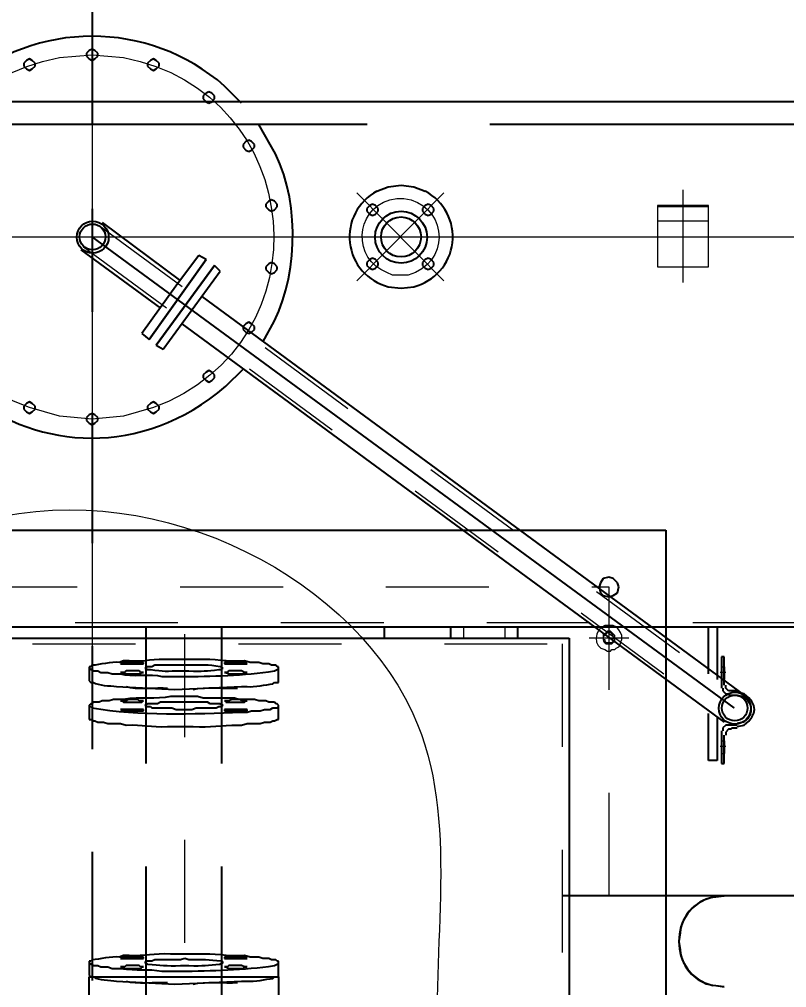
# Model space of a CAD drawing. Header units: metres. Extents: x 530797 to 531186, y 2675944 to 2676144.
# Drawn here: x 531160.249 to 531160.994, y 2676016.558 to 2676017.499 of the extents above; entities that cross this region are included whole.
import ezdxf

# ---------------------------------------------------------------- set-up
doc = ezdxf.new("R2010")
doc.units = ezdxf.units.M
doc.linetypes.add('CENTER', pattern=[2, 1.25, -0.25, 0.25, -0.25])
doc.linetypes.add('PDF_IMPORT', pattern=[1, 0.8, -0.2])
doc.layers.add('IDT', color=7, linetype='Continuous')
doc.layers.add('MMS Block Numbering', color=7, linetype='Continuous')
doc.styles.add('Adani Regular', font='Adani Regular.ttf')

# ---------------------------------------------------------------- blocks, each defined once
blk = doc.blocks.new('IDT')
at = {"layer": 'IDT', "color": 8, "linetype": 'CENTER', "ltscale": 0.1}
blk.add_line((15.82753, 7.42315), (15.82753, 16.54757), dxfattribs=at)
at = {"layer": 'IDT', "color": 0, "lineweight": 25}
for p, q in [((15.27012, 9.66028), (15.27012, 14.30905)), ((15.36418, 9.7654), (15.36418, 14.20393)), ((15.64634, 10.09459), (15.64634, 10.33803)), ((15.8303, 10.33803), (15.8303, 10.09459)), ((15.22171, 10.10289), (15.21341, 10.10428)), ((15.21341, 10.10428), (15.22448, 10.10289)), ((15.65049, 10.09459), (15.64634, 10.09459)), ((15.64634, 10.09459), (15.64634, 10.09321)), ((15.8303, 10.09459), (15.64634, 10.09459)), ((15.64634, 10.09321), (15.64634, 10.08076)), ((15.65187, 10.09598), (15.65049, 10.09459)), ((15.75976, 10.08906), (15.74178, 10.08906)), ((15.82892, 10.09459), (15.82615, 10.09459)), ((15.8303, 10.09321), (15.82892, 10.09459)), ((15.8303, 10.08076), (15.8303, 10.09321)), ((15.64772, 10.08215), (15.64634, 10.08215)), ((15.64634, 10.08215), (15.64634, 10.07938)), ((15.64634, 10.07938), (15.64772, 10.07938)), ((15.65049, 10.08353), (15.64772, 10.08215)), ((15.64772, 10.07938), (15.64911, 10.078)), ((15.67954, 10.08491), (15.67677, 10.08491)), ((15.67677, 10.08491), (15.67954, 10.08491)), ((15.68092, 10.0863), (15.67954, 10.08491)), ((15.67954, 10.08491), (15.6823, 10.08353)), ((15.69475, 10.0863), (15.68092, 10.0863)), ((15.6823, 10.08353), (15.68783, 10.08353)), ((15.68783, 10.08353), (15.69475, 10.08353)), ((15.69752, 10.08491), (15.69475, 10.0863)), ((15.69475, 10.08353), (15.69613, 10.08491)), ((15.69613, 10.08491), (15.6989, 10.08491)), ((15.6989, 10.08491), (15.69752, 10.08491)), ((15.70167, 10.08076), (15.70028, 10.08076)), ((15.70028, 10.08076), (15.70167, 10.07938)), ((15.70305, 10.08215), (15.70167, 10.08076)), ((15.74178, 10.08353), (15.73348, 10.08353)), ((15.76667, 10.078), (15.76944, 10.07938)), ((15.76944, 10.07938), (15.77497, 10.07938)), ((15.77497, 10.08076), (15.77359, 10.08215)), ((15.77497, 10.07938), (15.77636, 10.08076)), ((15.77636, 10.08076), (15.77497, 10.08076)), ((15.77912, 10.08491), (15.77774, 10.08491)), ((15.77774, 10.08491), (15.78051, 10.08491)), ((15.78051, 10.0863), (15.77912, 10.08491)), ((15.79572, 10.0863), (15.78051, 10.0863)), ((15.78051, 10.08491), (15.78189, 10.08353)), ((15.78189, 10.08353), (15.7888, 10.08353)), ((15.7888, 10.08353), (15.79434, 10.08353)), ((15.79434, 10.08353), (15.79572, 10.08491)), ((15.7971, 10.08491), (15.79572, 10.0863)), ((15.79572, 10.08491), (15.79987, 10.08491)), ((15.79987, 10.08491), (15.7971, 10.08491)), ((15.80817, 10.0863), (15.79987, 10.0863)), ((15.81232, 10.08491), (15.80817, 10.0863)), ((15.81923, 10.08491), (15.81232, 10.08491)), ((15.822, 10.08353), (15.81923, 10.08491)), ((15.82615, 10.08353), (15.822, 10.08353)), ((15.82753, 10.08215), (15.82615, 10.08353)), ((15.82892, 10.08215), (15.82753, 10.08215)), ((15.82753, 10.078), (15.82892, 10.07938)), ((15.8303, 10.08076), (15.82892, 10.08215)), ((15.82892, 10.07938), (15.8303, 10.07938)), ((15.8303, 10.07938), (15.8303, 10.08076)), ((15.64911, 10.078), (15.65326, 10.078)), ((15.65326, 10.078), (15.65602, 10.07661)), ((15.65602, 10.07661), (15.66156, 10.07661)), ((15.66156, 10.07661), (15.6657, 10.07523)), ((15.6657, 10.07523), (15.674, 10.07523)), ((15.674, 10.07523), (15.67954, 10.07385)), ((15.67815, 10.07661), (15.67677, 10.07661)), ((15.67677, 10.07661), (15.67815, 10.07523)), ((15.67815, 10.07523), (15.68783, 10.07523)), ((15.68783, 10.07523), (15.6989, 10.07523)), ((15.6989, 10.07661), (15.69752, 10.07661)), ((15.6989, 10.07523), (15.6989, 10.07661)), ((15.72518, 10.07246), (15.73763, 10.07246)), ((15.73348, 10.078), (15.73763, 10.07661)), ((15.73763, 10.07661), (15.74178, 10.078)), ((15.73763, 10.07246), (15.75146, 10.07246)), ((15.74178, 10.078), (15.76667, 10.078)), ((15.77912, 10.07661), (15.77774, 10.07661)), ((15.77774, 10.07661), (15.77774, 10.07523)), ((15.77774, 10.07523), (15.7888, 10.07523)), ((15.7888, 10.07523), (15.79019, 10.07523)), ((15.79157, 10.07385), (15.7971, 10.07385)), ((15.7971, 10.07385), (15.80125, 10.07523)), ((15.79849, 10.07523), (15.79987, 10.07661)), ((15.79987, 10.07661), (15.79849, 10.07661)), ((15.25768, 10.06002), (15.25629, 10.06831)), ((15.25629, 10.05172), (15.25768, 10.06002)), ((15.10415, 10.01575), (15.21341, 10.01575)), ((15.22448, 10.01714), (15.21341, 10.01575)), ((15.21341, 10.01575), (15.22171, 10.01714)), ((15.21341, 10.01575), (15.37109, 10.01575)), ((15.21618, 9.88712), (15.21341, 9.88712)), ((15.21341, 9.88712), (15.21341, 9.85946)), ((15.21618, 9.85531), (15.21618, 9.88712)), ((15.22033, 9.84286), (15.22033, 9.88436)), ((15.22033, 9.88436), (15.22863, 9.88436)), ((15.22863, 9.88436), (15.22863, 9.83871)), ((15.21341, 9.86499), (15.21341, 9.87744)), ((15.21618, 9.86499), (15.21618, 9.87744)), ((15.2065, 9.85254), (15.20097, 9.85254)), ((15.2065, 9.85393), (15.20926, 9.85393)), ((15.20926, 9.85393), (15.21203, 9.85669)), ((15.21203, 9.85669), (15.21203, 9.85946)), ((15.21203, 9.84978), (15.2148, 9.85254)), ((15.2148, 9.85254), (15.2148, 9.85531)), ((15.20097, 9.85116), (15.19405, 9.84978)), ((15.19543, 9.84701), (15.20097, 9.84839)), ((15.20097, 9.84978), (15.20926, 9.84978)), ((15.20926, 9.84978), (15.21203, 9.84978)), ((15.74039, 9.45973), (15.21341, 9.84701)), ((15.64772, 9.84424), (15.64634, 9.84424)), ((15.64634, 9.84424), (15.64634, 9.84286)), ((15.64634, 9.84286), (15.64634, 9.83041)), ((15.65049, 9.84563), (15.64772, 9.84424)), ((15.65187, 9.84563), (15.65049, 9.84563)), ((15.65464, 9.84701), (15.65187, 9.84563)), ((15.66017, 9.84701), (15.65464, 9.84701)), ((15.66432, 9.84839), (15.66017, 9.84701)), ((15.67677, 9.84839), (15.66432, 9.84839)), ((15.6823, 9.84978), (15.67677, 9.84839)), ((15.68645, 9.84978), (15.6823, 9.84978)), ((15.75423, 9.85116), (15.72933, 9.85116)), ((15.79987, 9.84839), (15.79434, 9.84978)), ((15.81232, 9.84839), (15.79987, 9.84839)), ((15.81647, 9.84701), (15.81232, 9.84839)), ((15.822, 9.84701), (15.81647, 9.84701)), ((15.82477, 9.84563), (15.822, 9.84701)), ((15.82615, 9.84563), (15.82477, 9.84563)), ((15.82753, 9.84424), (15.82615, 9.84563)), ((15.8303, 9.84424), (15.82753, 9.84424)), ((15.8303, 9.84286), (15.8303, 9.84424)), ((15.8303, 9.83041), (15.8303, 9.84286)), ((15.65464, 9.83456), (15.65187, 9.83318)), ((15.66017, 9.83456), (15.65464, 9.83456)), ((15.66432, 9.83594), (15.66017, 9.83456)), ((15.67262, 9.83594), (15.66432, 9.83594)), ((15.67677, 9.83733), (15.67262, 9.83594)), ((15.6823, 9.83733), (15.67677, 9.83733)), ((15.67815, 9.83594), (15.67677, 9.83594)), ((15.67677, 9.83594), (15.67677, 9.83456)), ((15.67677, 9.83456), (15.68783, 9.83456)), ((15.68783, 9.83456), (15.6989, 9.83456)), ((15.6989, 9.83594), (15.69752, 9.83594)), ((15.6989, 9.83456), (15.6989, 9.83594)), ((15.73071, 9.83456), (15.72656, 9.83318)), ((15.74593, 9.83456), (15.73071, 9.83456)), ((15.75008, 9.83318), (15.74593, 9.83456)), ((15.77912, 9.83594), (15.77774, 9.83594)), ((15.77774, 9.83594), (15.77774, 9.83456)), ((15.77774, 9.83456), (15.7888, 9.83456)), ((15.7888, 9.83456), (15.79019, 9.83456)), ((15.79987, 9.83456), (15.79849, 9.83594)), ((15.79849, 9.83456), (15.79987, 9.83456)), ((15.20373, 9.83318), (15.82753, 9.37536)), ((15.64772, 9.83318), (15.64634, 9.8318)), ((15.64634, 9.8318), (15.64634, 9.83041)), ((15.64634, 9.83041), (15.64772, 9.82903)), ((15.65187, 9.83318), (15.64772, 9.83318)), ((15.64772, 9.82903), (15.64911, 9.82903)), ((15.64911, 9.82903), (15.65049, 9.82765)), ((15.65049, 9.82765), (15.65602, 9.82765)), ((15.65602, 9.82765), (15.65879, 9.82626)), ((15.65879, 9.82626), (15.6657, 9.82626)), ((15.6657, 9.82626), (15.66985, 9.82488)), ((15.66985, 9.82488), (15.68507, 9.82488)), ((15.67815, 9.82626), (15.67677, 9.82626)), ((15.67677, 9.82626), (15.6823, 9.82626)), ((15.67954, 9.82765), (15.67815, 9.82626)), ((15.69752, 9.82765), (15.67954, 9.82765)), ((15.6823, 9.82626), (15.68369, 9.82488)), ((15.68369, 9.82488), (15.68783, 9.82488)), ((15.68507, 9.82488), (15.68922, 9.8235)), ((15.68783, 9.82488), (15.69198, 9.82488)), ((15.69198, 9.82488), (15.69475, 9.82626)), ((15.69475, 9.82626), (15.6989, 9.82626)), ((15.69752, 9.82626), (15.69752, 9.82765)), ((15.6989, 9.82626), (15.69752, 9.82626)), ((15.70167, 9.8318), (15.70028, 9.83041)), ((15.70028, 9.83041), (15.70167, 9.83041)), ((15.70443, 9.8318), (15.70167, 9.8318)), ((15.70167, 9.83041), (15.70305, 9.82903)), ((15.70305, 9.82903), (15.71273, 9.82903)), ((15.7072, 9.83318), (15.70443, 9.8318)), ((15.72656, 9.83318), (15.7072, 9.83318)), ((15.71273, 9.82903), (15.7155, 9.82765)), ((15.7155, 9.82765), (15.73763, 9.82765)), ((15.73763, 9.82765), (15.76114, 9.82765)), ((15.76944, 9.83318), (15.75008, 9.83318)), ((15.76114, 9.82765), (15.76391, 9.82903)), ((15.76391, 9.82903), (15.77359, 9.82903)), ((15.77082, 9.8318), (15.76944, 9.83318)), ((15.77497, 9.8318), (15.77082, 9.8318)), ((15.77359, 9.82903), (15.77497, 9.83041)), ((15.77636, 9.83041), (15.77497, 9.8318)), ((15.77497, 9.83041), (15.77636, 9.83041)), ((15.77912, 9.82765), (15.77774, 9.82626)), ((15.77774, 9.82626), (15.78189, 9.82626)), ((15.7971, 9.82765), (15.77912, 9.82765)), ((15.78189, 9.82626), (15.78327, 9.82488)), ((15.78327, 9.82488), (15.7888, 9.82488)), ((15.7888, 9.82488), (15.79295, 9.82488)), ((15.79295, 9.82488), (15.79434, 9.82626)), ((15.79434, 9.82626), (15.79987, 9.82626)), ((15.79849, 9.82626), (15.7971, 9.82765)), ((15.7971, 9.82488), (15.80679, 9.82488)), ((15.79987, 9.82626), (15.79849, 9.82626)), ((15.80679, 9.82488), (15.81094, 9.82626)), ((15.81094, 9.82626), (15.81785, 9.82626)), ((15.81785, 9.82626), (15.82062, 9.82765)), ((15.82062, 9.82765), (15.82615, 9.82765)), ((15.82615, 9.82765), (15.82753, 9.82903)), ((15.82892, 9.8318), (15.82753, 9.83318)), ((15.82753, 9.82903), (15.82892, 9.82903)), ((15.8303, 9.8318), (15.82892, 9.8318)), ((15.82892, 9.82903), (15.8303, 9.83041)), ((15.8303, 9.83041), (15.8303, 9.8318)), ((15.72103, 9.43345), (15.19405, 9.82073)), ((15.19405, 9.81935), (15.20097, 9.81796)), ((15.20097, 9.82073), (15.19543, 9.82211)), ((15.20926, 9.82073), (15.20097, 9.82073)), ((15.20097, 9.81658), (15.2065, 9.81658)), ((15.2065, 9.81658), (15.20926, 9.81658)), ((15.21203, 9.81935), (15.20926, 9.81935)), ((15.20926, 9.81658), (15.21203, 9.81381)), ((15.2148, 9.81658), (15.21203, 9.81935)), ((15.2148, 9.81381), (15.2148, 9.81658)), ((15.68922, 9.8235), (15.71965, 9.8235)), ((15.71965, 9.8235), (15.72518, 9.82211)), ((15.72518, 9.82211), (15.73763, 9.82211)), ((15.73763, 9.82211), (15.75146, 9.82211)), ((15.21203, 9.81381), (15.21203, 9.81105)), ((15.21341, 9.81105), (15.21341, 9.78339)), ((15.21341, 9.79307), (15.21341, 9.80552)), ((15.21618, 9.78339), (15.21618, 9.81381)), ((15.21618, 9.79307), (15.21618, 9.80552)), ((15.22033, 9.75434), (15.22033, 9.80552)), ((15.65049, 9.80828), (15.64634, 9.80828)), ((15.64634, 9.80828), (15.64634, 9.8069)), ((15.64634, 9.8069), (15.64634, 9.79445)), ((15.65187, 9.80967), (15.65049, 9.80828)), ((15.82892, 9.80828), (15.82615, 9.80828)), ((15.8303, 9.8069), (15.82892, 9.80828)), ((15.8303, 9.79445), (15.8303, 9.8069)), ((15.22863, 9.79998), (15.22863, 9.75434)), ((15.64772, 9.79583), (15.64634, 9.79583)), ((15.64634, 9.79583), (15.64634, 9.79307)), ((15.65049, 9.79722), (15.64772, 9.79583)), ((15.67954, 9.7986), (15.67677, 9.7986)), ((15.67677, 9.7986), (15.67954, 9.7986)), ((15.68092, 9.79998), (15.67954, 9.7986)), ((15.67954, 9.7986), (15.6823, 9.79722)), ((15.69475, 9.79998), (15.68092, 9.79998)), ((15.6823, 9.79722), (15.68783, 9.79722)), ((15.68783, 9.79722), (15.69475, 9.79722)), ((15.69752, 9.7986), (15.69475, 9.79998)), ((15.69475, 9.79722), (15.69613, 9.7986)), ((15.69613, 9.7986), (15.6989, 9.7986)), ((15.6989, 9.7986), (15.69752, 9.7986)), ((15.70443, 9.79583), (15.70167, 9.79583)), ((15.70167, 9.79583), (15.70167, 9.79445)), ((15.74178, 9.79722), (15.73348, 9.79722)), ((15.75976, 9.80275), (15.74178, 9.80275)), ((15.77497, 9.79583), (15.77082, 9.79583)), ((15.77497, 9.79445), (15.77497, 9.79583)), ((15.77912, 9.7986), (15.77774, 9.7986)), ((15.77774, 9.7986), (15.78051, 9.7986)), ((15.78051, 9.79998), (15.77912, 9.7986)), ((15.79572, 9.79998), (15.78051, 9.79998)), ((15.78051, 9.7986), (15.78189, 9.79722)), ((15.78189, 9.79722), (15.7888, 9.79722)), ((15.7888, 9.79722), (15.79434, 9.79722)), ((15.79434, 9.79722), (15.79572, 9.7986)), ((15.7971, 9.7986), (15.79572, 9.79998)), ((15.79572, 9.7986), (15.79987, 9.7986)), ((15.79987, 9.7986), (15.7971, 9.7986)), ((15.80817, 9.79998), (15.79987, 9.79998)), ((15.81232, 9.7986), (15.80817, 9.79998)), ((15.81923, 9.7986), (15.81232, 9.7986)), ((15.822, 9.79722), (15.81923, 9.7986)), ((15.82615, 9.79722), (15.822, 9.79722)), ((15.82753, 9.79583), (15.82615, 9.79722)), ((15.82892, 9.79583), (15.82753, 9.79583)), ((15.8303, 9.79445), (15.82892, 9.79583)), ((15.64634, 9.79307), (15.64772, 9.79307)), ((15.64772, 9.79307), (15.64911, 9.79168)), ((15.64911, 9.79168), (15.65326, 9.79168)), ((15.65326, 9.79168), (15.65602, 9.7903)), ((15.65602, 9.7903), (15.66156, 9.7903)), ((15.66156, 9.7903), (15.6657, 9.78892)), ((15.6657, 9.78892), (15.674, 9.78892)), ((15.674, 9.78892), (15.67954, 9.78753)), ((15.67815, 9.7903), (15.67677, 9.7903)), ((15.67677, 9.7903), (15.67815, 9.78892)), ((15.67815, 9.78892), (15.68783, 9.78892)), ((15.68783, 9.78892), (15.6989, 9.78892)), ((15.6989, 9.7903), (15.69752, 9.7903)), ((15.6989, 9.78892), (15.6989, 9.7903)), ((15.70167, 9.79445), (15.70028, 9.79445)), ((15.70028, 9.79445), (15.70167, 9.79445)), ((15.70167, 9.79445), (15.70167, 9.79307)), ((15.70167, 9.79307), (15.70305, 9.79307)), ((15.73348, 9.79168), (15.73763, 9.79168)), ((15.73763, 9.79168), (15.76667, 9.79168)), ((15.76667, 9.79168), (15.76944, 9.79307)), ((15.76944, 9.79307), (15.77497, 9.79307)), ((15.77497, 9.79307), (15.77497, 9.79445)), ((15.77497, 9.79445), (15.77636, 9.79445)), ((15.77636, 9.79445), (15.77497, 9.79445)), ((15.77912, 9.7903), (15.77774, 9.7903)), ((15.77774, 9.7903), (15.77774, 9.78892)), ((15.77774, 9.78892), (15.7888, 9.78892)), ((15.7888, 9.78892), (15.79019, 9.78892)), ((15.79157, 9.78753), (15.7971, 9.78753)), ((15.7971, 9.78753), (15.80125, 9.78892)), ((15.79849, 9.78892), (15.79987, 9.7903)), ((15.79987, 9.7903), (15.79849, 9.7903)), ((15.82753, 9.79168), (15.82892, 9.79307)), ((15.82892, 9.79307), (15.8303, 9.79307)), ((15.8303, 9.79307), (15.8303, 9.79445)), ((15.21341, 9.78339), (15.21618, 9.78339)), ((15.72518, 9.78615), (15.73763, 9.78615)), ((15.73763, 9.78615), (15.75146, 9.78615)), ((16.29227, 9.7654), (15.36418, 9.7654)), ((16.24248, 9.7654), (15.41397, 9.7654)), ((15.41397, 9.7654), (15.41397, 9.75434)), ((15.47898, 9.7654), (15.47898, 9.75434)), ((15.54399, 9.75434), (15.54399, 9.7654)), ((16.87873, 9.75434), (14.77772, 9.75434)), ((15.22863, 9.75434), (15.22033, 9.75434)), ((15.31715, 9.72114), (15.31577, 9.71561)), ((15.3213, 9.72391), (15.31715, 9.72114)), ((15.32545, 9.72529), (15.3213, 9.72391)), ((15.33098, 9.72391), (15.32545, 9.72529)), ((15.33375, 9.72114), (15.33098, 9.72391)), ((15.33513, 9.71561), (15.33375, 9.72114)), ((15.31577, 9.71561), (15.31715, 9.71146)), ((15.31715, 9.71146), (15.3213, 9.70731)), ((15.33098, 9.70731), (15.33375, 9.71146)), ((15.33375, 9.71146), (15.33513, 9.71561)), ((15.3213, 9.70731), (15.32545, 9.70593)), ((15.32545, 9.70593), (15.33098, 9.70731)), ((16.39739, 9.66028), (15.27012, 9.66028)), ((15.82477, 9.55655), (15.822, 9.55378)), ((15.822, 9.55378), (15.822, 9.55102)), ((15.82753, 9.55793), (15.82477, 9.55655)), ((15.8303, 9.55655), (15.82753, 9.55793)), ((15.83307, 9.55378), (15.8303, 9.55655)), ((15.83307, 9.55102), (15.83307, 9.55378)), ((15.76529, 9.54548), (15.76253, 9.54272)), ((15.76253, 9.54272), (15.76253, 9.53995)), ((15.76806, 9.54687), (15.76529, 9.54548)), ((15.77082, 9.54548), (15.76806, 9.54687)), ((15.77359, 9.54272), (15.77082, 9.54548)), ((15.77359, 9.53995), (15.77359, 9.54272)), ((15.822, 9.55102), (15.82477, 9.54825)), ((15.82477, 9.54825), (15.82753, 9.54687)), ((15.82753, 9.54687), (15.8303, 9.54825)), ((15.8303, 9.54825), (15.83307, 9.55102)), ((15.88563, 9.54548), (15.88286, 9.54272)), ((15.88286, 9.54272), (15.88286, 9.53995)), ((15.88839, 9.54687), (15.88563, 9.54548)), ((15.89116, 9.54548), (15.88839, 9.54687)), ((15.89392, 9.54272), (15.89116, 9.54548)), ((15.89392, 9.53995), (15.89392, 9.54272)), ((15.76253, 9.53995), (15.76529, 9.53718)), ((15.76529, 9.53718), (15.76806, 9.5358)), ((15.76806, 9.5358), (15.77082, 9.53718)), ((15.77082, 9.53718), (15.77359, 9.53995)), ((15.88286, 9.53995), (15.88563, 9.53718)), ((15.88563, 9.53718), (15.88839, 9.5358)), ((15.88839, 9.5358), (15.89116, 9.53718)), ((15.89116, 9.53718), (15.89392, 9.53995)), ((15.69752, 9.52059), (15.68092, 9.50399)), ((15.71135, 9.51505), (15.70858, 9.51229)), ((15.71411, 9.51644), (15.71135, 9.51505)), ((15.71688, 9.51505), (15.71411, 9.51644)), ((15.71965, 9.51229), (15.71688, 9.51505)), ((15.70858, 9.51229), (15.70858, 9.50952)), ((15.70858, 9.50952), (15.71135, 9.50676)), ((15.71135, 9.50676), (15.71411, 9.50537)), ((15.71411, 9.50537), (15.71688, 9.50676)), ((15.71688, 9.50676), (15.71965, 9.50952)), ((15.71965, 9.50952), (15.71965, 9.51229)), ((15.66156, 9.47771), (15.65049, 9.45696)), ((15.75838, 9.48462), (15.70305, 9.40855)), ((15.70858, 9.40302), (15.76529, 9.48048)), ((15.76529, 9.48048), (15.70858, 9.40302)), ((15.76529, 9.48048), (15.75838, 9.48462)), ((15.67262, 9.46803), (15.66985, 9.46526)), ((15.67539, 9.46941), (15.67262, 9.46803)), ((15.67815, 9.46803), (15.67539, 9.46941)), ((15.68092, 9.46526), (15.67815, 9.46803)), ((15.77221, 9.47494), (15.71688, 9.39749)), ((15.71688, 9.39749), (15.77221, 9.47494)), ((15.74454, 9.421), (15.77912, 9.46941)), ((15.77912, 9.46941), (15.77221, 9.47494)), ((15.66985, 9.46526), (15.66985, 9.46249)), ((15.66985, 9.46249), (15.67262, 9.45973)), ((15.67262, 9.45973), (15.67539, 9.45834)), ((15.67539, 9.45834), (15.67815, 9.45973)), ((15.67815, 9.45973), (15.68092, 9.46249)), ((15.68092, 9.46249), (15.68092, 9.46526)), ((15.8386, 9.3878), (15.76114, 9.44451)), ((15.52739, 9.42515), (15.51494, 9.42377)), ((15.53984, 9.42377), (15.52739, 9.42515)), ((15.7238, 9.39334), (15.74454, 9.421)), ((15.65049, 9.40993), (15.64772, 9.40717)), ((15.65326, 9.41132), (15.65049, 9.40993)), ((15.65602, 9.40993), (15.65326, 9.41132)), ((15.65879, 9.40717), (15.65602, 9.40993)), ((15.81785, 9.36152), (15.74178, 9.41823)), ((15.49834, 9.40579), (15.49558, 9.40302)), ((15.49558, 9.40302), (15.49558, 9.40025)), ((15.50111, 9.40717), (15.49834, 9.40579)), ((15.50388, 9.40579), (15.50111, 9.40717)), ((15.50664, 9.40302), (15.50388, 9.40579)), ((15.50664, 9.40025), (15.50664, 9.40302)), ((15.55229, 9.40579), (15.54952, 9.40302)), ((15.54952, 9.40302), (15.54952, 9.40025)), ((15.55505, 9.40717), (15.55229, 9.40579)), ((15.55782, 9.40579), (15.55505, 9.40717)), ((15.56059, 9.40302), (15.55782, 9.40579)), ((15.56059, 9.40025), (15.56059, 9.40302)), ((15.64772, 9.40717), (15.64772, 9.4044)), ((15.64772, 9.4044), (15.65049, 9.40164)), ((15.65049, 9.40164), (15.65326, 9.40025)), ((15.65326, 9.40025), (15.65602, 9.40164)), ((15.65602, 9.40164), (15.65879, 9.4044)), ((15.65879, 9.4044), (15.65879, 9.40717)), ((15.70305, 9.40855), (15.70858, 9.40302)), ((15.49558, 9.40025), (15.49834, 9.39749)), ((15.49834, 9.39749), (15.50111, 9.3961)), ((15.50111, 9.3961), (15.50388, 9.39749)), ((15.50388, 9.39749), (15.50664, 9.40025)), ((15.54952, 9.40025), (15.55229, 9.39749)), ((15.55229, 9.39749), (15.55505, 9.3961)), ((15.55505, 9.3961), (15.55782, 9.39749)), ((15.55782, 9.39749), (15.56059, 9.40025)), ((15.71688, 9.39749), (15.7238, 9.39334)), ((15.50111, 9.35461), (15.49834, 9.35323)), ((15.50388, 9.35323), (15.50111, 9.35461)), ((15.55505, 9.35461), (15.55229, 9.35323)), ((15.55782, 9.35323), (15.55505, 9.35461)), ((15.49834, 9.35323), (15.49558, 9.35046)), ((15.49558, 9.35046), (15.49558, 9.34769)), ((15.49558, 9.34769), (15.49834, 9.34493)), ((15.49834, 9.34493), (15.50111, 9.34354)), ((15.50111, 9.34354), (15.50388, 9.34493)), ((15.50664, 9.35046), (15.50388, 9.35323)), ((15.50388, 9.34493), (15.50664, 9.34769)), ((15.50664, 9.34769), (15.50664, 9.35046)), ((15.55229, 9.35323), (15.54952, 9.35046)), ((15.54952, 9.35046), (15.54952, 9.34769)), ((15.54952, 9.34769), (15.55229, 9.34493)), ((15.55229, 9.34493), (15.55505, 9.34354)), ((15.55505, 9.34354), (15.55782, 9.34493)), ((15.56059, 9.35046), (15.55782, 9.35323)), ((15.55782, 9.34493), (15.56059, 9.34769)), ((15.56059, 9.34769), (15.56059, 9.35046)), ((15.65049, 9.34908), (15.64772, 9.34631)), ((15.64772, 9.34631), (15.64772, 9.34354)), ((15.65326, 9.35046), (15.65049, 9.34908)), ((15.65602, 9.34908), (15.65326, 9.35046)), ((15.65879, 9.34631), (15.65602, 9.34908)), ((15.65879, 9.34354), (15.65879, 9.34631)), ((15.64772, 9.34354), (15.65049, 9.34078)), ((15.65049, 9.34078), (15.65326, 9.33939)), ((15.65326, 9.33939), (15.65602, 9.34078)), ((15.65602, 9.34078), (15.65879, 9.34354)), ((15.50388, 9.3311), (15.51494, 9.32695)), ((15.51494, 9.32695), (15.52739, 9.32556)), ((15.52739, 9.32556), (15.53984, 9.32695)), ((15.53984, 9.32695), (15.5509, 9.3311)), ((15.67262, 9.29098), (15.66985, 9.28822)), ((15.66985, 9.28822), (15.66985, 9.28545)), ((15.67539, 9.29237), (15.67262, 9.29098)), ((15.67815, 9.29098), (15.67539, 9.29237)), ((15.68092, 9.28822), (15.67815, 9.29098)), ((15.68092, 9.28545), (15.68092, 9.28822)), ((15.65464, 9.28545), (15.6657, 9.26609)), ((15.66985, 9.28545), (15.67262, 9.28268)), ((15.67262, 9.28268), (15.67539, 9.2813)), ((15.67539, 9.2813), (15.67815, 9.28268)), ((15.67815, 9.28268), (15.68092, 9.28545)), ((15.82753, 9.24396), (15.82753, 9.26609)), ((14.96445, 9.24396), (16.692, 9.24396)), ((15.6823, 9.24534), (15.6989, 9.22874)), ((15.71135, 9.24396), (15.70858, 9.24119)), ((15.70858, 9.24119), (15.70858, 9.23842)), ((15.71411, 9.24534), (15.71135, 9.24396)), ((15.71688, 9.24396), (15.71411, 9.24534)), ((15.71965, 9.24119), (15.71688, 9.24396)), ((15.71965, 9.23842), (15.71965, 9.24119)), ((15.70858, 9.23842), (15.71135, 9.23566)), ((15.71135, 9.23566), (15.71411, 9.23427)), ((15.71411, 9.23427), (15.71688, 9.23566)), ((15.71688, 9.23566), (15.71965, 9.23842)), ((15.76806, 9.21353), (15.76529, 9.21214)), ((15.77082, 9.21214), (15.76806, 9.21353)), ((15.88839, 9.21353), (15.88563, 9.21214)), ((15.89116, 9.21214), (15.88839, 9.21353)), ((15.76529, 9.21214), (15.76253, 9.20938)), ((15.76253, 9.20938), (15.76253, 9.20661)), ((15.76253, 9.20661), (15.76529, 9.20385)), ((15.76529, 9.20385), (15.76806, 9.20246)), ((15.76806, 9.20246), (15.77082, 9.20385)), ((15.77359, 9.20938), (15.77082, 9.21214)), ((15.77082, 9.20385), (15.77359, 9.20661)), ((15.77359, 9.20661), (15.77359, 9.20938)), ((15.82753, 9.20385), (15.82477, 9.20246)), ((15.8303, 9.20246), (15.82753, 9.20385)), ((15.88563, 9.21214), (15.88286, 9.20938)), ((15.88286, 9.20938), (15.88286, 9.20661)), ((15.88286, 9.20661), (15.88563, 9.20385)), ((15.88563, 9.20385), (15.88839, 9.20246)), ((15.88839, 9.20246), (15.89116, 9.20385)), ((15.89392, 9.20938), (15.89116, 9.21214)), ((15.89116, 9.20385), (15.89392, 9.20661)), ((15.89392, 9.20661), (15.89392, 9.20938)), ((15.82477, 9.20246), (15.822, 9.1997)), ((15.822, 9.1997), (15.822, 9.19693)), ((15.822, 9.19693), (15.82477, 9.19416)), ((15.82477, 9.19416), (15.82753, 9.19278)), ((15.82753, 9.19278), (15.8303, 9.19416)), ((15.83307, 9.1997), (15.8303, 9.20246)), ((15.8303, 9.19416), (15.83307, 9.19693)), ((15.83307, 9.19693), (15.83307, 9.1997))]:
    blk.add_line(p, q, dxfattribs=at)
at = {"layer": 'IDT', "color": 0, "linetype": 'PDF_IMPORT', "lineweight": 13, "ltscale": 0.113333}
for p, q in [((15.32545, 9.71561), (15.32545, 14.25373)), ((16.34207, 9.71561), (15.32545, 9.71561))]:
    blk.add_line(p, q, dxfattribs=at)
at = {"layer": 'IDT', "color": 0, "linetype": 'PDF_IMPORT', "lineweight": 13, "ltscale": 0.0125}
for p, q in [((15.37109, 9.77094), (15.37109, 14.1984)), ((16.28536, 9.77094), (15.37109, 9.77094))]:
    blk.add_line(p, q, dxfattribs=at)
at = {"layer": 'IDT', "color": 0, "linetype": 'PDF_IMPORT', "lineweight": 13, "ltscale": 0.095833}
blk.add_line((15.73763, 11.06142), (15.73763, 9.75434), dxfattribs=at)
at = {"layer": 'IDT', "color": 0, "linetype": 'PDF_IMPORT', "lineweight": 25, "ltscale": 0.23}
for p, q in [((15.70167, 10.73914), (15.70167, 9.75434)), ((15.77497, 10.73914), (15.77497, 9.75434))]:
    blk.add_line(p, q, dxfattribs=at)
at = {"layer": 'IDT', "color": 0, "linetype": 'PDF_IMPORT', "lineweight": 25, "ltscale": 0.005833}
for p, q in [((15.6823, 10.09874), (15.67677, 10.09874)), ((15.74731, 10.10151), (15.6823, 10.09874)), ((15.80402, 10.09874), (15.74731, 10.10151)), ((15.74731, 9.8152), (15.6823, 9.81243)), ((15.80402, 9.81243), (15.74731, 9.8152)), ((15.6823, 9.81243), (15.67677, 9.81243))]:
    blk.add_line(p, q, dxfattribs=at)
at = {"layer": 'IDT', "color": 0, "lineweight": 13}
for p, q in [((15.21618, 9.87744), (15.21341, 9.87744)), ((15.21203, 9.87052), (15.21756, 9.87052)), ((15.21618, 9.86499), (15.21341, 9.86499)), ((15.21618, 9.80552), (15.21341, 9.80552)), ((15.21203, 9.7986), (15.21756, 9.7986)), ((15.82753, 8.94796), (15.82753, 9.80137)), ((15.21618, 9.79307), (15.21341, 9.79307)), ((15.32407, 9.77785), (15.32268, 9.77647)), ((15.32683, 9.77785), (15.32407, 9.77785)), ((15.3296, 9.77647), (15.32683, 9.77785)), ((15.31438, 9.76955), (15.313, 9.76679)), ((15.31577, 9.7737), (15.31438, 9.77094)), ((15.31438, 9.77094), (15.31438, 9.76955)), ((15.31853, 9.77509), (15.31577, 9.7737)), ((15.31992, 9.77647), (15.31853, 9.77509)), ((15.32268, 9.77647), (15.31992, 9.77647)), ((15.32268, 9.77094), (15.31992, 9.76817)), ((15.31992, 9.76817), (15.31992, 9.76264)), ((15.32268, 9.76955), (15.3213, 9.76817)), ((15.3213, 9.76817), (15.3213, 9.7654)), ((15.32545, 9.77094), (15.32268, 9.77094)), ((15.32822, 9.76955), (15.32268, 9.76955)), ((15.3296, 9.76817), (15.32822, 9.76955)), ((15.3296, 9.76679), (15.3296, 9.76817)), ((15.30609, 9.7654), (15.34481, 9.7654)), ((15.313, 9.76679), (15.313, 9.76264)), ((15.313, 9.76264), (15.31438, 9.75987)), ((15.31438, 9.75987), (15.31577, 9.75711)), ((15.3213, 9.7654), (15.31992, 9.7654)), ((15.31992, 9.7654), (15.3213, 9.76402)), ((15.31992, 9.76264), (15.32407, 9.75849)), ((15.3213, 9.76402), (15.3213, 9.76264)), ((15.3213, 9.76264), (15.32407, 9.75987)), ((15.32407, 9.75987), (15.32545, 9.75987)), ((15.32407, 9.75849), (15.32545, 9.75849)), ((15.32545, 9.75987), (15.32683, 9.75987)), ((15.32545, 9.75849), (15.32683, 9.75849)), ((15.32683, 9.75849), (15.3296, 9.76125)), ((15.32683, 9.75987), (15.32822, 9.76125)), ((15.32822, 9.76125), (15.3296, 9.76125)), ((15.33098, 9.76679), (15.3296, 9.76679)), ((15.3296, 9.76264), (15.33098, 9.76402)), ((15.3296, 9.76125), (15.3296, 9.76264)), ((15.3296, 9.76125), (15.33098, 9.76125)), ((15.33098, 9.76402), (15.33098, 9.76679)), ((15.33098, 9.76125), (15.33098, 9.76402)), ((15.42642, 9.7654), (15.42642, 9.75434)), ((15.46653, 9.7654), (15.46653, 9.75434)), ((15.31577, 9.75711), (15.31715, 9.75572)), ((15.31715, 9.75572), (15.31853, 9.75434)), ((15.31853, 9.75434), (15.3213, 9.75296)), ((15.3213, 9.75296), (15.32545, 9.75296)), ((15.32545, 9.75296), (15.3296, 9.75296)), ((15.48589, 9.33248), (15.57027, 9.41823)), ((15.57027, 9.33248), (15.48589, 9.41823)), ((15.51356, 9.40993), (15.52047, 9.4127)), ((15.52047, 9.4127), (15.52739, 9.4127)), ((15.52739, 9.4127), (15.53569, 9.4127)), ((15.53569, 9.4127), (15.54122, 9.40993)), ((16.9714, 9.37536), (14.68505, 9.37536)), ((15.53154, 9.33801), (15.52462, 9.33801)), ((15.53845, 9.33939), (15.53154, 9.33801))]:
    blk.add_line(p, q, dxfattribs=at)
at = {"layer": 'IDT', "color": 0, "linetype": 'PDF_IMPORT', "lineweight": 9, "ltscale": 0.0125}
for p, q in [((15.83583, 9.38504), (15.21203, 9.84424)), ((15.82062, 9.36429), (15.19682, 9.8235))]:
    blk.add_line(p, q, dxfattribs=at)
at = {"layer": 'IDT', "color": 0, "lineweight": 9}
for p, q in [((15.82753, 9.37536), (15.20373, 9.83318)), ((15.7971, 9.54963), (15.82753, 9.5524)), ((15.82753, 9.5524), (15.85935, 9.54963)), ((15.76806, 9.54133), (15.7971, 9.54963)), ((15.85935, 9.54963), (15.88839, 9.54133)), ((15.25353, 9.41962), (15.25353, 9.32971)), ((15.82753, 9.19831), (15.7971, 9.20108)), ((15.85935, 9.20108), (15.82753, 9.19831))]:
    blk.add_line(p, q, dxfattribs=at)
at = {"layer": 'IDT', "color": 0, "linetype": 'PDF_IMPORT', "lineweight": 13, "ltscale": 0.014167}
blk.add_line((16.84415, 9.75019), (14.77772, 9.75019), dxfattribs=at)
at = {"layer": 'IDT', "color": 0, "lineweight": 15}
for p, q in [((15.27842, 9.4044), (15.22863, 9.4044)), ((15.22863, 9.4044), (15.22863, 9.34493)), ((15.27842, 9.34493), (15.27842, 9.4044)), ((15.22863, 9.36014), (15.27842, 9.36014)), ((15.22863, 9.34631), (15.27842, 9.34631)), ((15.22863, 9.34493), (15.27842, 9.34493))]:
    blk.add_line(p, q, dxfattribs=at)
at = {"layer": 'IDT', "color": 0, "linetype": 'PDF_IMPORT', "lineweight": 25, "ltscale": 0.595833}
blk.add_line((14.96445, 9.26609), (16.692, 9.26609), dxfattribs=at)
at = {"layer": 'IDT', "color": 0, "lineweight": 25}
for centre, radius in [((15.20316, 9.83345), 0.01549), ((15.20336, 9.83323), 0.0125), ((15.52739, 9.37569), 0.02523), ((15.52747, 9.37544), 0.01945), ((15.82696, 9.37562), 0.01549), ((15.82716, 9.3754), 0.0125)]:
    blk.add_circle(centre, radius, dxfattribs=at)
for centre, radius, start, end in [((15.20079, 9.83456), 0.01355, 113.28352, 246.71648), ((15.52721, 9.37531), 0.04999, 104.20188, 242.18002), ((15.52757, 9.37531), 0.04999, 297.81998, 75.79812), ((15.82753, 9.37557), 0.19521, 228.77992, 311.22008)]:
    blk.add_arc(centre, radius, start, end, dxfattribs=at)
at = {"layer": 'IDT', "color": 0, "lineweight": 0}
blk.add_spline([(15.96219, 13.99884), (16.22369, 13.77512), (16.09707, 13.511), (16.01119, 13.51762), (15.99557, 12.88512), (16.02794, 12.771), (16.19835, 12.73334), (16.18282, 12.57525), (16.02139, 12.42725), (15.84681, 11.8315), (15.90957, 11.7335), (15.94657, 11.52075), (15.95232, 10.9905), (16.19835, 10.83509), (15.90407, 10.25262), (16.12303, 9.80171), (15.93094, 9.6505), (15.51132, 9.84937), (15.48982, 10.19075), (15.46548, 10.32589), (15.53557, 10.817), (15.63482, 11.00525), (15.58422, 11.18227), (15.42019, 11.37975), (15.43582, 11.63237), (15.62432, 12.01362), (15.55134, 12.09498), (15.55134, 12.50562), (15.47794, 13.1065), (15.59107, 13.5215), (15.81698, 13.69984), (15.93919, 13.8645), (15.91544, 13.95512)], degree=3, dxfattribs=at)
blk.add_spline([(15.96219, 13.99884), (16.22369, 13.77512), (16.09707, 13.511), (16.01119, 13.51762), (15.99557, 12.88512), (16.02794, 12.771), (16.19835, 12.73334), (16.18282, 12.57525), (16.02139, 12.42725), (15.84681, 11.8315), (15.90957, 11.7335), (15.94657, 11.52075), (15.95232, 10.9905), (16.19835, 10.83509), (15.90407, 10.25262), (16.12303, 9.80171), (15.93094, 9.6505), (15.51132, 9.84937), (15.48982, 10.19075), (15.46548, 10.32589), (15.53557, 10.817), (15.63482, 11.00525), (15.58422, 11.18227), (15.42019, 11.37975), (15.43582, 11.63237), (15.62432, 12.01362), (15.55134, 12.09498), (15.55134, 12.50562), (15.47794, 13.1065), (15.59107, 13.5215), (15.81698, 13.69984), (15.93919, 13.8645), (15.91544, 13.95512)], degree=3, dxfattribs=at)
at = {"layer": 'IDT', "color": 0, "lineweight": 25}
for points in [[(15.25629, 10.06831), (15.25629, 10.08482), (15.23822, 10.10289), (15.22171, 10.10289)], [(15.22448, 10.01714), (15.26865, 10.02682), (15.26865, 10.09323), (15.22448, 10.10289)], [(15.67677, 10.09874), (15.6699, 10.09925), (15.65877, 10.09695), (15.65187, 10.09598)], [(15.72933, 10.10151), (15.71852, 10.0987), (15.6986, 10.10077), (15.68645, 10.10013)], [(15.79434, 10.09874), (15.78542, 10.10167), (15.76469, 10.09939), (15.75423, 10.10013)], [(15.82615, 10.09459), (15.82209, 10.09782), (15.80974, 10.09775), (15.80402, 10.09874)], [(15.74178, 10.08906), (15.71116, 10.08867), (15.68025, 10.08775), (15.65049, 10.08353)], [(15.79987, 10.0863), (15.78373, 10.0889), (15.77331, 10.08616), (15.75976, 10.08906)], [(15.70167, 10.07938), (15.71494, 10.07772), (15.71946, 10.07781), (15.73348, 10.078)], [(15.73348, 10.08353), (15.71974, 10.08417), (15.71518, 10.08304), (15.70305, 10.08215)], [(15.77359, 10.08215), (15.76135, 10.08307), (15.7554, 10.08413), (15.74178, 10.08353)], [(15.69752, 10.07661), (15.69106, 10.07661), (15.68461, 10.07661), (15.67815, 10.07661)], [(15.67954, 10.07385), (15.69724, 10.07482), (15.70812, 10.07173), (15.72518, 10.07246)], [(15.75146, 10.07246), (15.76822, 10.07143), (15.77518, 10.07477), (15.79157, 10.07385)], [(15.79849, 10.07661), (15.79203, 10.07661), (15.78558, 10.07661), (15.77912, 10.07661)], [(15.79019, 10.07523), (15.79295, 10.07523), (15.79572, 10.07523), (15.79849, 10.07523)], [(15.80125, 10.07523), (15.80886, 10.07433), (15.82023, 10.07765), (15.82753, 10.078)], [(15.22171, 10.01714), (15.23822, 10.01711), (15.25632, 10.03521), (15.25629, 10.05172)], [(15.79434, 9.84978), (15.77795, 9.84885), (15.77099, 9.8522), (15.75423, 9.85116)], [(15.19405, 9.84978), (15.1808, 9.8395), (15.1808, 9.82963), (15.19405, 9.81935)], [(15.72933, 9.85116), (15.7128, 9.85215), (15.70164, 9.84985), (15.68645, 9.84978)], [(15.69752, 9.83594), (15.69106, 9.83594), (15.68461, 9.83594), (15.67815, 9.83594)], [(15.82753, 9.83318), (15.78251, 9.84065), (15.72857, 9.83922), (15.6823, 9.83733)], [(15.79849, 9.83594), (15.79203, 9.83594), (15.78558, 9.83594), (15.77912, 9.83594)], [(15.79019, 9.83456), (15.79295, 9.83456), (15.79572, 9.83456), (15.79849, 9.83456)], [(15.75146, 9.82211), (15.76531, 9.82527), (15.78032, 9.822), (15.7971, 9.82488)], [(15.72933, 9.8152), (15.71852, 9.81239), (15.6986, 9.81446), (15.68645, 9.81381)], [(15.79434, 9.81243), (15.78542, 9.81536), (15.76467, 9.81308), (15.75423, 9.81381)], [(15.67677, 9.81243), (15.6699, 9.81294), (15.65877, 9.81063), (15.65187, 9.80967)], [(15.82615, 9.80828), (15.82209, 9.81151), (15.80974, 9.81144), (15.80402, 9.81243)], [(15.74178, 9.80275), (15.71123, 9.80222), (15.6802, 9.80192), (15.65049, 9.79722)], [(15.73348, 9.79722), (15.72015, 9.79754), (15.71677, 9.79729), (15.70443, 9.79583)], [(15.77082, 9.79583), (15.75849, 9.79791), (15.75448, 9.79712), (15.74178, 9.79722)], [(15.79987, 9.79998), (15.79005, 9.8036), (15.77009, 9.79915), (15.75976, 9.80275)], [(15.69752, 9.7903), (15.69106, 9.7903), (15.68461, 9.7903), (15.67815, 9.7903)], [(15.67954, 9.78753), (15.69724, 9.7885), (15.70812, 9.78541), (15.72518, 9.78615)], [(15.70305, 9.79307), (15.71559, 9.79092), (15.72043, 9.79182), (15.73348, 9.79168)], [(15.75146, 9.78615), (15.76822, 9.78511), (15.77518, 9.78846), (15.79157, 9.78753)], [(15.79849, 9.7903), (15.79203, 9.7903), (15.78558, 9.7903), (15.77912, 9.7903)], [(15.79019, 9.78892), (15.79295, 9.78892), (15.79572, 9.78892), (15.79849, 9.78892)], [(15.80125, 9.78892), (15.80886, 9.78802), (15.82023, 9.79134), (15.82753, 9.79168)], [(16.00181, 9.28683), (16.09261, 9.48255), (15.864, 9.66123), (15.69752, 9.52059)], [(15.65049, 9.45696), (15.62654, 9.40761), (15.62548, 9.33301), (15.65464, 9.28545)]]:
    blk.add_open_spline(points, degree=3, dxfattribs=at)
at = {"layer": 'IDT', "color": 0, "lineweight": 13}
for points in [[(15.33098, 9.76402), (15.33165, 9.76822), (15.32983, 9.77163), (15.32545, 9.77094)], [(15.3296, 9.75296), (15.3399, 9.75637), (15.34163, 9.77476), (15.3296, 9.77647)], [(15.52462, 9.33801), (15.48534, 9.34336), (15.47778, 9.39331), (15.51356, 9.40993)], [(15.54122, 9.40993), (15.57414, 9.39728), (15.57322, 9.34968), (15.53845, 9.33939)]]:
    blk.add_open_spline(points, degree=3, dxfattribs=at)
at = {"layer": 'IDT', "color": 0, "lineweight": 9}
for points in [[(15.7971, 9.20108), (15.61872, 9.23474), (15.59761, 9.47799), (15.76806, 9.54133)], [(15.88839, 9.54133), (16.05884, 9.47799), (16.03773, 9.23474), (15.85935, 9.20108)]]:
    blk.add_open_spline(points, degree=3, dxfattribs=at)

msp = doc.modelspace()

# ---------------------------------------------------------------- block references
at = {"layer": 'IDT', "color": 8, "rotation": 180}
msp.add_blockref('IDT', (531176.14728, 2676026.66297), dxfattribs=at)

# ---------------------------------------------------------------- texts
at = {"layer": 'MMS Block Numbering', "insert": (531171.23052, 2676024.86692), "char_height": 7.5, "attachment_point": 5, "style": 'Adani Regular'}
msp.add_mtext_dynamic_manual_height_columns('A16c-\\PBL-06', width=41.5353798, gutter_width=1, heights=[0], dxfattribs=at)

doc.saveas('drawing.dxf')
